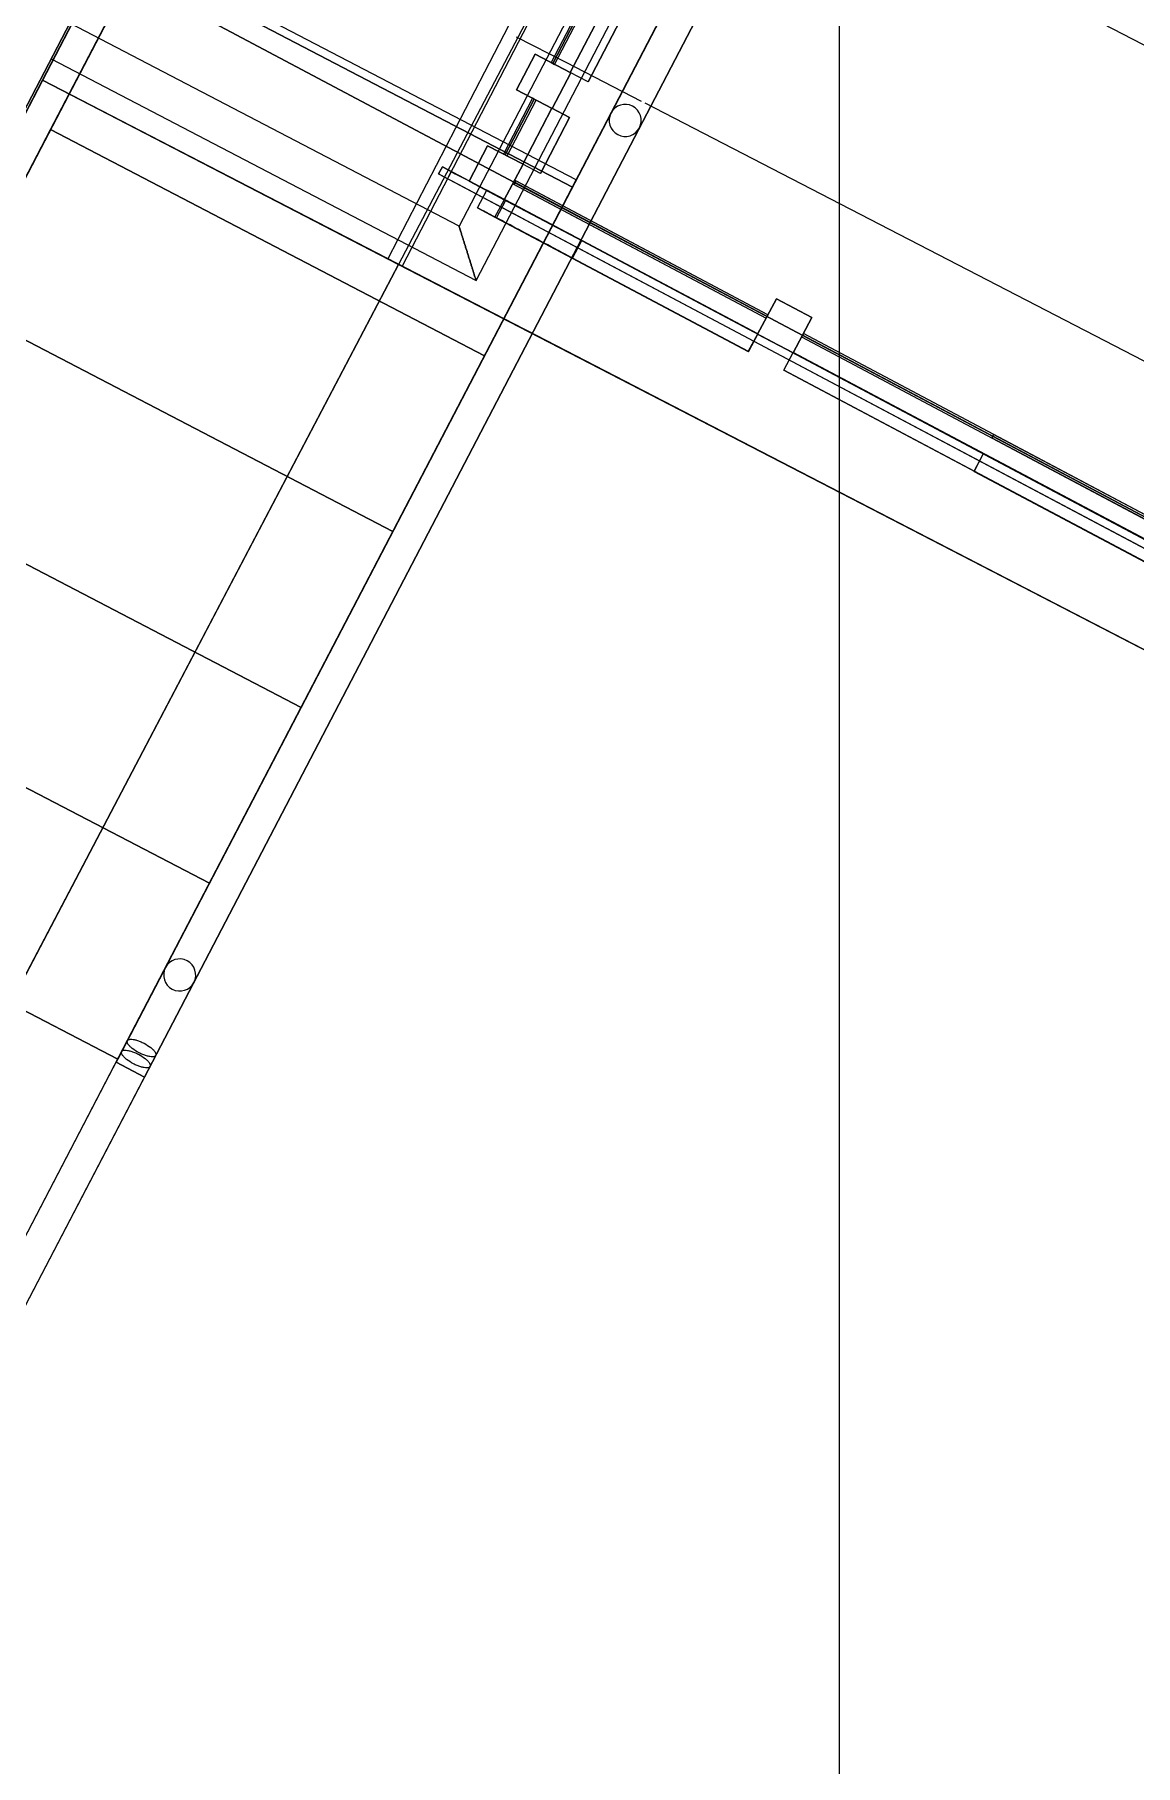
# Model space of a CAD drawing. Header units: metres. Extents: x -207 to 292, y -187 to 169.
# Drawn here: x -51.26 to -49.889, y -124.724 to -122.567 of the extents above; entities that cross this region are included whole.
import ezdxf

# ---------------------------------------------------------------- set-up
doc = ezdxf.new("R2010")
doc.units = ezdxf.units.M
for name, color, linetype, lineweight in [('A-FLOR', 7, 'Continuous', 9), ('A-FLOR-HRAL', 7, 'Continuous', 9), ('A-GLAZ-CURT', 7, 'Continuous', 9), ('A-GLAZ-CWMG', 7, 'Continuous', 9), ('A-ROOF', 7, 'Continuous', 9), ('A-ROOF-PATT', 7, 'Continuous', 9), ('C-BLDG-PADS', 7, 'Continuous', 9), ('C-TOPO', 7, 'Continuous', 9), ('EQUIPOS PIS', 7, 'Continuous', 9), ('grilla', 7, 'Continuous', 9), ('I-WALL', 7, 'Continuous', 9), ('S-STRS', 7, 'Continuous', 9)]:
    doc.layers.add(name, color=color, linetype=linetype, lineweight=lineweight)
doc.layers.add('PR10-ARQ-PL-001-Emplazamiento-C-1_dwg', color=7, linetype='Continuous', lineweight=9, true_color=0x767676)

# ---------------------------------------------------------------- blocks, each defined once
blk = doc.blocks.new('FP_39-PLANTA EMPLAZAMIENTO ACTUALIZADO')
at = {"layer": 'A-ROOF'}
blk.add_line((-43.4337, -108.5643), (-50.8201, -122.8465), dxfattribs=at)
at = {"layer": 'A-ROOF-PATT', "color": 254, "true_color": 0xcbe5d8}
for p, q in [((-50.5982, -122.6019), (-50.6598, -122.5701)), ((-50.5042, -122.6505), (-50.5982, -122.6019))]:
    blk.add_line(p, q, dxfattribs=at)
blk = doc.blocks.new('Railing - Railing-2168040-PLANTA EMPLAZAMIENTO ACTUALIZADO')
at = {"layer": 'A-FLOR-HRAL'}
for p, q in [((-50.7104, -122.8732), (-47.7049, -117.1075)), ((-50.7104, -122.8732), (-47.7049, -117.1075)), ((-47.7723, -117.1287), (-50.7316, -122.8057)), ((-47.7723, -117.1287), (-50.7316, -122.8057)), ((-51.2166, -122.5529), (-51.2397, -122.5972)), ((-51.2166, -122.5529), (-51.2397, -122.5972)), ((-51.2166, -122.5529), (-51.2397, -122.5972)), ((-51.2166, -122.5529), (-51.2397, -122.5972)), ((-50.7316, -122.8057), (-51.2166, -122.5529)), ((-50.7316, -122.8057), (-51.2166, -122.5529)), ((-51.2397, -122.5972), (-50.7104, -122.8732)), ((-51.2397, -122.5972), (-50.7104, -122.8732))]:
    blk.add_line(p, q, dxfattribs=at)
for points in [[(-50.7316, -122.8057), (-50.7316, -122.8057), (-50.7314, -122.8063), (-50.7308, -122.8082), (-50.7302, -122.8102), (-50.7295, -122.8122), (-50.7289, -122.8141), (-50.7283, -122.8161), (-50.7274, -122.8189), (-50.7265, -122.8219), (-50.7257, -122.8245), (-50.725, -122.8266), (-50.7244, -122.8286), (-50.7237, -122.8307), (-50.723, -122.8329), (-50.7223, -122.8351), (-50.7216, -122.8373), (-50.721, -122.8395), (-50.7203, -122.8417), (-50.7196, -122.8439), (-50.7189, -122.8461), (-50.7182, -122.8482), (-50.7176, -122.8503), (-50.7169, -122.8524), (-50.7163, -122.8544), (-50.7157, -122.8563), (-50.7151, -122.8582), (-50.7143, -122.8606), (-50.7136, -122.8628), (-50.713, -122.8648), (-50.7124, -122.8667), (-50.7117, -122.8688), (-50.7111, -122.8707), (-50.7105, -122.8726), (-50.7104, -122.8732), (-50.7104, -122.8732)], [(-50.7104, -122.8732), (-50.7104, -122.8732), (-50.7105, -122.8726), (-50.7111, -122.8707), (-50.7117, -122.8688), (-50.7124, -122.8667), (-50.713, -122.8648), (-50.7136, -122.8628), (-50.7145, -122.8601), (-50.7155, -122.857), (-50.7163, -122.8544), (-50.7169, -122.8524), (-50.7176, -122.8503), (-50.7182, -122.8482), (-50.7189, -122.8461), (-50.7196, -122.8439), (-50.7203, -122.8417), (-50.721, -122.8395), (-50.7216, -122.8373), (-50.7223, -122.8351), (-50.723, -122.8329), (-50.7237, -122.8307), (-50.7244, -122.8286), (-50.725, -122.8266), (-50.7257, -122.8245), (-50.7263, -122.8226), (-50.7269, -122.8207), (-50.7276, -122.8183), (-50.7283, -122.8161), (-50.7289, -122.8141), (-50.7295, -122.8122), (-50.7302, -122.8102), (-50.7308, -122.8082), (-50.7314, -122.8063), (-50.7316, -122.8057), (-50.7316, -122.8057)], [(-50.7316, -122.8057), (-50.7316, -122.8057), (-50.7314, -122.8063), (-50.7308, -122.8082), (-50.7302, -122.8102), (-50.7295, -122.8122), (-50.7289, -122.8141), (-50.7283, -122.8161), (-50.7274, -122.8189), (-50.7265, -122.8219), (-50.7257, -122.8245), (-50.725, -122.8266), (-50.7244, -122.8286), (-50.7237, -122.8307), (-50.723, -122.8329), (-50.7223, -122.8351), (-50.7216, -122.8373), (-50.721, -122.8395), (-50.7203, -122.8417), (-50.7196, -122.8439), (-50.7189, -122.8461), (-50.7182, -122.8482), (-50.7176, -122.8503), (-50.7169, -122.8524), (-50.7163, -122.8544), (-50.7157, -122.8563), (-50.7151, -122.8582), (-50.7143, -122.8606), (-50.7136, -122.8628), (-50.713, -122.8648), (-50.7124, -122.8667), (-50.7117, -122.8688), (-50.7111, -122.8707), (-50.7105, -122.8726), (-50.7104, -122.8732), (-50.7104, -122.8732)], [(-50.7104, -122.8732), (-50.7104, -122.8732), (-50.7105, -122.8726), (-50.7111, -122.8707), (-50.7117, -122.8688), (-50.7124, -122.8667), (-50.713, -122.8648), (-50.7136, -122.8628), (-50.7145, -122.8601), (-50.7155, -122.857), (-50.7163, -122.8544), (-50.7169, -122.8524), (-50.7176, -122.8503), (-50.7182, -122.8482), (-50.7189, -122.8461), (-50.7196, -122.8439), (-50.7203, -122.8417), (-50.721, -122.8395), (-50.7216, -122.8373), (-50.7223, -122.8351), (-50.723, -122.8329), (-50.7237, -122.8307), (-50.7244, -122.8286), (-50.725, -122.8266), (-50.7257, -122.8245), (-50.7263, -122.8226), (-50.7269, -122.8207), (-50.7276, -122.8183), (-50.7283, -122.8161), (-50.7289, -122.8141), (-50.7295, -122.8122), (-50.7302, -122.8102), (-50.7308, -122.8082), (-50.7314, -122.8063), (-50.7316, -122.8057), (-50.7316, -122.8057)]]:
    blk.add_open_spline(points, degree=3, knots=[0, 0, 0, 0, 0.083333, 0.125, 0.166667, 0.208333, 0.229167, 0.25, 0.291667, 0.333333, 0.354167, 0.375, 0.395833, 0.416667, 0.4375, 0.458333, 0.479167, 0.5, 0.520833, 0.541667, 0.5625, 0.583333, 0.604167, 0.625, 0.645833, 0.666667, 0.6875, 0.708333, 0.75, 0.770833, 0.791667, 0.833333, 0.875, 0.916667, 1, 1, 1, 1], dxfattribs=at)
blk = doc.blocks.new('Stairs 7 - Stairs 5-2174891-PLANTA EMPLAZAMIENTO ACTUALIZADO')
at = {"layer": 'S-STRS'}
for p, q in [((-51.8931, -123.4647), (-50.7705, -121.3112)), ((-50.7705, -121.3112), (-51.8931, -123.4647)), ((-51.8576, -123.4832), (-50.735, -121.3297)), ((-50.735, -121.3297), (-51.8576, -123.4832)), ((-51.317, -123.765), (-50.1944, -121.6115)), ((-50.1944, -121.6115), (-51.317, -123.765)), ((-51.2815, -123.7835), (-50.159, -121.63)), ((-50.159, -121.63), (-51.2815, -123.7835)), ((-51.3987, -122.6029), (-51.2845, -122.3837)), ((-51.2845, -122.3837), (-51.3987, -122.6029)), ((-50.7485, -122.6744), (-51.2891, -122.3926)), ((-51.2891, -122.3926), (-50.7485, -122.6744)), ((-50.7439, -122.6656), (-51.2845, -122.3837)), ((-50.7439, -122.6656), (-51.2845, -122.3837)), ((-50.7485, -122.6744), (-50.6343, -122.4553)), ((-50.6343, -122.4553), (-50.7485, -122.6744)), ((-51.513, -122.822), (-51.3987, -122.6029)), ((-51.3987, -122.6029), (-51.513, -122.822)), ((-50.8581, -122.8847), (-51.3987, -122.6029)), ((-51.3987, -122.6029), (-50.8581, -122.8847)), ((-50.8581, -122.8847), (-51.3987, -122.6029)), ((-50.8581, -122.8847), (-51.3987, -122.6029)), ((-50.8581, -122.8847), (-50.7439, -122.6656)), ((-50.7439, -122.6656), (-50.8581, -122.8847)), ((-50.9723, -123.1038), (-51.513, -122.822)), ((-51.513, -122.822), (-50.9723, -123.1038)), ((-50.9723, -123.1038), (-51.513, -122.822)), ((-50.9723, -123.1038), (-51.513, -122.822)), ((-50.9723, -123.1038), (-50.8581, -122.8847)), ((-50.8581, -122.8847), (-50.9723, -123.1038)), ((-51.0866, -123.3229), (-51.6272, -123.0411)), ((-51.6272, -123.0411), (-51.0866, -123.3229)), ((-51.0866, -123.3229), (-51.6272, -123.0411)), ((-51.0866, -123.3229), (-51.6272, -123.0411)), ((-51.0866, -123.3229), (-50.9723, -123.1038)), ((-50.9723, -123.1038), (-51.0866, -123.3229)), ((-51.2008, -123.5421), (-51.7414, -123.2603)), ((-51.7414, -123.2603), (-51.2008, -123.5421)), ((-51.2008, -123.5421), (-51.7414, -123.2603)), ((-51.2008, -123.5421), (-51.7414, -123.2603)), ((-51.2008, -123.5421), (-51.0866, -123.3229)), ((-51.0866, -123.3229), (-51.2008, -123.5421)), ((-51.315, -123.7612), (-51.8556, -123.4794)), ((-51.8556, -123.4794), (-51.315, -123.7612)), ((-51.315, -123.7612), (-51.2008, -123.5421)), ((-51.2008, -123.5421), (-51.315, -123.7612)), ((-51.2815, -123.7835), (-51.317, -123.765)), ((-51.317, -123.765), (-51.2815, -123.7835))]:
    blk.add_line(p, q, dxfattribs=at)
blk = doc.blocks.new('Railings 11 - Railings 8-2174983-PLANTA EMPLAZAMIENTO ACTUALIZADO')
at = {"layer": 'A-FLOR-HRAL'}
for p, q in [((-49.9514, -121.5311), (-51.1449, -123.8206)), ((-51.1094, -123.8391), (-49.9159, -121.5496)), ((-50.0718, -121.7621), (-51.152, -123.8343)), ((-51.1165, -123.8528), (-50.0363, -121.7806)), ((-51.1449, -123.8206), (-51.4113, -124.3317)), ((-51.152, -123.8343), (-51.4016, -124.3131)), ((-51.3758, -124.3502), (-51.1094, -123.8391)), ((-51.3661, -124.3316), (-51.1165, -123.8528))]:
    blk.add_line(p, q, dxfattribs=at)
for centre, start, end in [((-50.5246, -122.6739), 62.4684, 242.4684), ((-50.5246, -122.6739), 62.4684, 242.4684), ((-50.5246, -122.6739), 242.4684, 62.4684), ((-50.5246, -122.6739), 242.4684, 62.4684), ((-51.0796, -123.7388), 62.4684, 242.4684), ((-51.0796, -123.7388), 62.4684, 242.4684), ((-51.0796, -123.7388), 242.4684, 62.4684), ((-51.0796, -123.7388), 242.4684, 62.4684)]:
    blk.add_arc(centre, 0.02, start, end, dxfattribs=at)
for points in [[(-51.1302, -123.8358), (-51.1333, -123.8342), (-51.1377, -123.8313), (-51.142, -123.8275), (-51.1442, -123.8248), (-51.1453, -123.8224), (-51.1451, -123.8205), (-51.1436, -123.8193), (-51.1411, -123.8188), (-51.1376, -123.819), (-51.1334, -123.82), (-51.1287, -123.8216), (-51.1256, -123.8231), (-51.124, -123.8239)], [(-51.1373, -123.8494), (-51.1404, -123.8478), (-51.1448, -123.845), (-51.1491, -123.8411), (-51.1513, -123.8384), (-51.1524, -123.836), (-51.1522, -123.8342), (-51.1508, -123.8329), (-51.1482, -123.8324), (-51.1447, -123.8327), (-51.1405, -123.8336), (-51.1359, -123.8353), (-51.1327, -123.8368), (-51.1311, -123.8376)], [(-51.1311, -123.8376), (-51.1281, -123.8392), (-51.1236, -123.842), (-51.1193, -123.8459), (-51.1171, -123.8486), (-51.1161, -123.851), (-51.1163, -123.8529), (-51.1177, -123.8541), (-51.1203, -123.8546), (-51.1238, -123.8544), (-51.128, -123.8534), (-51.1326, -123.8517), (-51.1358, -123.8503), (-51.1373, -123.8494)], [(-51.124, -123.8239), (-51.1209, -123.8255), (-51.1165, -123.8284), (-51.1122, -123.8322), (-51.11, -123.835), (-51.109, -123.8373), (-51.1092, -123.8392), (-51.1106, -123.8404), (-51.1132, -123.841), (-51.1167, -123.8407), (-51.1209, -123.8397), (-51.1255, -123.8381), (-51.1287, -123.8366), (-51.1302, -123.8358)]]:
    blk.add_open_spline(points, degree=3, knots=[0, 0, 0, 0, 0.166667, 0.25, 0.333333, 0.416667, 0.5, 0.583333, 0.666667, 0.75, 0.833333, 0.916667, 1, 1, 1, 1], dxfattribs=at)
blk = doc.blocks.new('Railings 12 - Railings 8-2175014-PLANTA EMPLAZAMIENTO ACTUALIZADO')
at = {"layer": 'A-FLOR-HRAL'}
for p, q in [((-50.5275, -121.2308), (-51.7209, -123.5203)), ((-51.6855, -123.5388), (-50.492, -121.2493)), ((-50.6479, -121.4618), (-51.7281, -123.534)), ((-51.6926, -123.5525), (-50.6124, -121.4803))]:
    blk.add_line(p, q, dxfattribs=at)
blk = doc.blocks.new('Quad Corner Mullion - 50x50 mm-2220551-PLANTA EMPLAZAMIENTO ACTUALIZADO')
at = {"layer": 'A-GLAZ-CWMG'}
for p, q in [((0.0252, 0.0246), (-0.0248, 0.025)), ((-0.0248, 0.025), (-0.0248, -0.025)), ((0.0248, -0.025), (0.0252, 0.0246)), ((-0.0248, -0.025), (0.0248, -0.025))]:
    blk.add_line(p, q, dxfattribs=at)
blk = doc.blocks.new('Quad Corner Mullion - 50x50 mm-2220671-PLANTA EMPLAZAMIENTO ACTUALIZADO')
at = {"layer": 'A-GLAZ-CWMG'}
for p, q in [((-0.0248, -0.025), (-0.0248, 0.025)), ((-0.0248, 0.025), (0.0252, 0.0246)), ((0.0252, 0.0246), (0.0248, -0.025)), ((0.0248, -0.025), (-0.0248, -0.025))]:
    blk.add_line(p, q, dxfattribs=at)
blk = doc.blocks.new('Circular Mullion - 5mm-2218549-PLANTA EMPLAZAMIENTO ACTUALIZADO')
at = {"layer": 'A-GLAZ-CWMG'}
for p, q in [((-40.8151, -115.6543), (-41.2606, -116.4934)), ((-41.2584, -116.4946), (-40.8129, -115.6555)), ((-40.8129, -115.6555), (-41.2584, -116.4946)), ((-41.2562, -116.4958), (-40.8107, -115.6567)), ((-40.8129, -115.6555), (-40.8151, -115.6543)), ((-40.8107, -115.6567), (-40.8129, -115.6555)), ((-41.2606, -116.4934), (-41.2584, -116.4946)), ((-41.2584, -116.4946), (-41.2562, -116.4958))]:
    blk.add_line(p, q, dxfattribs=at)
blk = doc.blocks.new('Circular Mullion - 5mm-2221318-PLANTA EMPLAZAMIENTO ACTUALIZADO')
at = {"layer": 'A-GLAZ-CWMG'}
for p, q in [((-50.6635, -122.7506), (-50.6647, -122.7528)), ((-50.6647, -122.7528), (-50.3491, -122.9204)), ((-50.6623, -122.7484), (-50.6635, -122.7506)), ((-50.6635, -122.7506), (-50.3479, -122.9182)), ((-50.3479, -122.9182), (-50.6635, -122.7506)), ((-50.3467, -122.916), (-50.6623, -122.7484)), ((-50.3491, -122.9204), (-50.3479, -122.9182)), ((-50.3479, -122.9182), (-50.3467, -122.916))]:
    blk.add_line(p, q, dxfattribs=at)
blk = doc.blocks.new('Circular Mullion - 5mm-2221319-PLANTA EMPLAZAMIENTO ACTUALIZADO')
at = {"layer": 'A-GLAZ-CWMG'}
for p, q in [((-50.6619, -122.7515), (-50.6631, -122.7537)), ((-50.6631, -122.7537), (-50.3491, -122.9204)), ((-50.6607, -122.7493), (-50.6619, -122.7515)), ((-50.6619, -122.7515), (-50.3479, -122.9182)), ((-50.3479, -122.9182), (-50.6619, -122.7515)), ((-50.3467, -122.916), (-50.6607, -122.7493)), ((-50.3491, -122.9204), (-50.3479, -122.9182)), ((-50.3479, -122.9182), (-50.3467, -122.916))]:
    blk.add_line(p, q, dxfattribs=at)
blk = doc.blocks.new('Circular Mullion - 5mm-2221321-PLANTA EMPLAZAMIENTO ACTUALIZADO')
at = {"layer": 'A-GLAZ-CWMG'}
for p, q in [((-50.0656, -123.0652), (-50.0668, -123.0674)), ((-49.4635, -123.3849), (-50.0656, -123.0652)), ((-50.0668, -123.0674), (-50.0679, -123.0696)), ((-50.0679, -123.0696), (-49.4658, -123.3893)), ((-50.0668, -123.0674), (-49.4647, -123.3871)), ((-49.4647, -123.3871), (-50.0668, -123.0674)), ((-49.4658, -123.3893), (-49.4647, -123.3871)), ((-49.4647, -123.3871), (-49.4635, -123.3849))]:
    blk.add_line(p, q, dxfattribs=at)
blk = doc.blocks.new('Rectangular Mullion - 50 x 50 mm-2216179-PLANTA EMPLAZAMIENTO ACTUALIZADO')
at = {"layer": 'A-GLAZ-CWMG'}
for p, q in [((0.025, 0.025), (-0.025, 0.025)), ((-0.025, 0.025), (-0.025, -0.025)), ((0.025, -0.025), (0.025, 0.025)), ((-0.025, -0.025), (0.025, -0.025))]:
    blk.add_line(p, q, dxfattribs=at)
blk = doc.blocks.new('Rectangular Mullion - 50 x 50 mm-2221326-PLANTA EMPLAZAMIENTO ACTUALIZADO')
at = {"layer": 'A-GLAZ-CWMG'}
for p, q in [((-0.025, -0.025), (-0.025, 0.025)), ((-0.025, 0.025), (0.025, 0.025)), ((0.025, 0.025), (0.025, -0.025)), ((0.025, -0.025), (-0.025, -0.025))]:
    blk.add_line(p, q, dxfattribs=at)
blk = doc.blocks.new('Circular Mullion - 5mm-2221332-PLANTA EMPLAZAMIENTO ACTUALIZADO')
at = {"layer": 'A-GLAZ-CWMG'}
for p, q in [((-50.64, -122.6462), (-50.6762, -122.7158)), ((-50.674, -122.717), (-50.6378, -122.6473)), ((-50.6378, -122.6473), (-50.674, -122.717)), ((-50.6717, -122.7182), (-50.6355, -122.6485)), ((-50.6378, -122.6473), (-50.64, -122.6462)), ((-50.6355, -122.6485), (-50.6378, -122.6473)), ((-50.6762, -122.7158), (-50.674, -122.717)), ((-50.674, -122.717), (-50.6717, -122.7182))]:
    blk.add_line(p, q, dxfattribs=at)
blk = doc.blocks.new('Rectangular Mullion - 50 x 50 mm-2220745-PLANTA EMPLAZAMIENTO ACTUALIZADO')
at = {"layer": 'A-GLAZ-CWMG'}
for p, q in [((-0.025, -0.025), (-0.025, 0.025)), ((-0.025, 0.025), (0.025, 0.025)), ((0.025, 0.025), (0.025, -0.025)), ((0.025, -0.025), (-0.025, -0.025))]:
    blk.add_line(p, q, dxfattribs=at)
blk = doc.blocks.new('System Panel - Glazed-2221346-PLANTA EMPLAZAMIENTO ACTUALIZADO')
at = {"layer": 'A-GLAZ-CURT'}
for p, q in [((-0.475, 0.0495), (0.2067, 0.0495)), ((0.475, 0.0495), (-0.475, 0.0495)), ((-0.475, 0.0245), (-0.475, 0.0495)), ((-0.475, 0.0495), (-0.475, 0.0245)), ((0.2067, 0.0495), (0.475, 0.0495)), ((0.2067, 0.0495), (0.2067, 0.0245)), ((0.475, 0.0495), (0.475, 0.0245)), ((0.475, 0.0495), (0.475, 0.0245)), ((-0.475, 0.0245), (0.475, 0.0245)), ((0.2067, 0.0245), (-0.475, 0.0245)), ((0.475, 0.0245), (0.2067, 0.0245))]:
    blk.add_line(p, q, dxfattribs=at)
blk = doc.blocks.new('System Panel - Glazed-2221347-PLANTA EMPLAZAMIENTO ACTUALIZADO')
at = {"layer": 'A-GLAZ-CURT'}
for p, q in [((-0.3408, 0.0495), (0.3408, 0.0495)), ((0.3408, 0.0495), (-0.3408, 0.0495)), ((-0.3408, 0.0245), (-0.3408, 0.0495)), ((-0.3408, 0.0495), (-0.3408, 0.0245)), ((0.3408, 0.0495), (0.3408, 0.0245)), ((-0.3408, 0.0245), (0.3408, 0.0245)), ((0.3408, 0.0245), (-0.3408, 0.0245))]:
    blk.add_line(p, q, dxfattribs=at)
blk = doc.blocks.new('System Panel - Glazed-2221348-PLANTA EMPLAZAMIENTO ACTUALIZADO')
at = {"layer": 'A-GLAZ-CURT'}
for p, q in [((-0.191, 0.0495), (0.1644, 0.0495)), ((0.1663, 0.0495), (-0.191, 0.0495)), ((-0.191, 0.0245), (-0.191, 0.0495)), ((-0.191, 0.0495), (-0.191, 0.0245)), ((0.1644, 0.0495), (0.1644, 0.0245)), ((0.191, 0.0495), (0.1663, 0.0495)), ((0.1663, 0.0495), (0.1663, 0.0245)), ((0.1663, 0.0495), (0.1663, 0.0245)), ((0.191, 0.0495), (0.191, 0.0245)), ((-0.191, 0.0245), (0.1663, 0.0245)), ((0.1644, 0.0245), (-0.191, 0.0245)), ((0.1663, 0.0245), (0.191, 0.0245))]:
    blk.add_line(p, q, dxfattribs=at)
for points in [[(0.1644, 0.0495), (0.1693, 0.0495), (0.1785, 0.0495), (0.187, 0.0495), (0.191, 0.0495)], [(0.191, 0.0245), (0.187, 0.0245), (0.1785, 0.0245), (0.1693, 0.0245), (0.1644, 0.0245)]]:
    blk.add_open_spline(points, degree=3, dxfattribs=at)
blk = doc.blocks.new('System Panel - Glazed-2221349-PLANTA EMPLAZAMIENTO ACTUALIZADO')
at = {"layer": 'A-GLAZ-CURT'}
for p, q in [((-0.1777, 0.0495), (0.0703, 0.0495)), ((0.1777, 0.0495), (-0.1777, 0.0495)), ((-0.1777, 0.0245), (-0.1777, 0.0495)), ((-0.1777, 0.0495), (-0.1777, 0.0245)), ((0.0703, 0.0495), (0.0703, 0.0245)), ((0.1777, 0.0495), (0.1777, 0.0245)), ((-0.1777, 0.0245), (0.1777, 0.0245)), ((0.0703, 0.0245), (-0.1777, 0.0245))]:
    blk.add_line(p, q, dxfattribs=at)
for points in [[(0.0703, 0.0495), (0.0842, 0.0495), (0.1107, 0.0495), (0.1468, 0.0495), (0.1679, 0.0495), (0.1777, 0.0495)], [(0.1777, 0.0245), (0.1679, 0.0245), (0.1468, 0.0245), (0.1107, 0.0245), (0.0842, 0.0245), (0.0703, 0.0245)]]:
    blk.add_open_spline(points, degree=3, dxfattribs=at)
blk = doc.blocks.new('System Panel - Glazed-2220791-PLANTA EMPLAZAMIENTO ACTUALIZADO')
at = {"layer": 'A-GLAZ-CURT'}
for p, q in [((-0.475, 0.0495), (0.475, 0.0495)), ((0.475, 0.0495), (-0.475, 0.0495)), ((-0.475, 0.0245), (-0.475, 0.0495)), ((-0.475, 0.0495), (-0.475, 0.0245)), ((0.475, 0.0495), (0.475, 0.0245)), ((0.475, 0.0495), (0.475, 0.0245)), ((-0.475, 0.0245), (0.475, 0.0245)), ((0.475, 0.0245), (-0.475, 0.0245))]:
    blk.add_line(p, q, dxfattribs=at)
blk = doc.blocks.new('System Panel - Glazed-2221351-PLANTA EMPLAZAMIENTO ACTUALIZADO')
at = {"layer": 'A-GLAZ-CURT'}
for p, q in [((-0.0393, 0.0495), (0.0393, 0.0495)), ((0.0393, 0.0495), (-0.0393, 0.0495)), ((-0.0393, 0.0245), (-0.0393, 0.0495)), ((-0.0393, 0.0495), (-0.0393, 0.0245)), ((0.0393, 0.0495), (0.0393, 0.0245)), ((0.0393, 0.0495), (0.0393, 0.0245)), ((-0.0393, 0.0245), (0.0393, 0.0245)), ((0.0393, 0.0245), (-0.0393, 0.0245))]:
    blk.add_line(p, q, dxfattribs=at)
blk = doc.blocks.new('YADRAN_LASQUEMAS_ARQ_MO_003_ESTANQUE CABECERA_rvt-1-PLANTA EMPLAZAMIENTO ACTUALIZADO')
at = {"layer": 'A-ROOF-PATT', "true_color": 0x008040}
h = blk.add_hatch(dxfattribs=at)
h.set_pattern_fill('FP_31', color=116, style=0, pattern_type=2)
h.set_pattern_definition([(152.653, (-52.507, -103.883), (-0.1607824, -0.310884), [])])
h.paths.add_polyline_path([(-48.3135, -124.1428), (-40.9271, -109.8606), (-43.2607, -108.6538), (-50.6471, -122.9359)])
at = {"layer": 'A-FLOR'}
for p, q in [((-45.9175, -125.2703), (-51.5315, -122.2898)), ((-51.5315, -122.2898), (-45.9175, -125.2703))]:
    blk.add_line(p, q, dxfattribs=at)
at = {"layer": 'A-ROOF'}
for p, q in [((-43.4337, -108.5643), (-50.8201, -122.8465)), ((-43.4159, -108.5735), (-50.8023, -122.8557)), ((-50.8201, -122.8465), (-50.6471, -122.9359)), ((-50.8201, -122.8465), (-50.8023, -122.8557)), ((-50.6386, -122.9403), (-50.8023, -122.8557)), ((-48.3135, -124.1428), (-50.6471, -122.9359)), ((-50.6386, -122.9403), (-48.3136, -124.1428))]:
    blk.add_line(p, q, dxfattribs=at)
at = {"layer": 'I-WALL'}
for p, q in [((-50.757, -122.7406), (-50.7523, -122.7318)), ((-50.7523, -122.7318), (-50.757, -122.7406)), ((-50.757, -122.7406), (-45.7802, -125.3829)), ((-50.7458, -122.7465), (-50.757, -122.7406)), ((-50.7523, -122.7318), (-50.7413, -122.7376)), ((-45.7755, -125.374), (-50.7523, -122.7318)), ((-50.7413, -122.7376), (-50.7458, -122.7465)), ((-50.7458, -122.7465), (-50.7413, -122.7376)), ((-50.5784, -122.8241), (-48.2664, -124.0516)), ((-48.271, -124.0604), (-50.583, -122.833))]:
    blk.add_line(p, q, dxfattribs=at)
at = {"layer": 'I-WALL', "flags": 128}
for points in [[(-50.7413, -122.7376), (-50.7363, -122.7403), (-50.7215, -122.7481), (-50.6975, -122.7609), (-50.6649, -122.7782), (-50.6248, -122.7995), (-50.5784, -122.8241)], [(-50.583, -122.833), (-50.6294, -122.8084), (-50.6695, -122.7871), (-50.7021, -122.7698), (-50.7261, -122.757), (-50.7409, -122.7492), (-50.7458, -122.7465)]]:
    blk.add_lwpolyline(points, dxfattribs=at)
at = {"layer": 'A-FLOR-HRAL', "lineweight": 9}
for name in ['Railing - Railing-2168040-PLANTA EMPLAZAMIENTO ACTUALIZADO', 'Railings 12 - Railings 8-2175014-PLANTA EMPLAZAMIENTO ACTUALIZADO', 'Railings 11 - Railings 8-2174983-PLANTA EMPLAZAMIENTO ACTUALIZADO']:
    blk.add_blockref(name, (0, 0), dxfattribs=at)
at = {"layer": 'A-GLAZ-CURT', "lineweight": 9}
for name, p, rotation in [('System Panel - Glazed-2220791-PLANTA EMPLAZAMIENTO ACTUALIZADO', (-50.3957, -122.1815), 242.5386953833956), ('System Panel - Glazed-2221351-PLANTA EMPLAZAMIENTO ACTUALIZADO', (-50.6559, -122.6822), 242.5386953833956), ('System Panel - Glazed-2221348-PLANTA EMPLAZAMIENTO ACTUALIZADO', (-50.5167, -122.8286), 152.0354818086453), ('System Panel - Glazed-2221349-PLANTA EMPLAZAMIENTO ACTUALIZADO', (-50.5049, -122.8348), 152.0354818086453), ('System Panel - Glazed-2221346-PLANTA EMPLAZAMIENTO ACTUALIZADO', (-49.8842, -123.1643), 152.0354818086453), ('System Panel - Glazed-2221347-PLANTA EMPLAZAMIENTO ACTUALIZADO', (-49.7657, -123.2273), 152.0354818086453)]:
    blk.add_blockref(name, p, dxfattribs=dict(at, rotation=rotation))
at = {"layer": 'A-GLAZ-CWMG', "lineweight": 9}
for p, rotation in [((-10.381, -5.7505), 0.5032135747500938), ((-10.381, -5.7505), 0.5032135747500938), ((-10.381, -5.7505), 0.5032135747500938), ((-10.381, -5.7505), 0.5032135747500938), ((-10.381, -5.7505), 0.5032135747500938), ((-10.381, -5.7505), 0.5032135747500938), ((-10.381, -5.7505), 0.5032135747500938), ((-10.381, -5.7505), 0.5032135747500938), ((66.1908, -164.2), 269.9999999999995), ((66.1908, -164.2), 269.9999999999995), ((66.1908, -164.2), 269.9999999999995), ((66.1908, -164.2), 269.9999999999995), ((66.1908, -164.2), 269.9999999999995), ((66.1908, -164.2), 269.9999999999995), ((66.1908, -164.2), 269.9999999999995), ((66.1908, -164.2), 269.9999999999995), ((66.1908, -164.2), 269.9999999999995)]:
    blk.add_blockref('Circular Mullion - 5mm-2218549-PLANTA EMPLAZAMIENTO ACTUALIZADO', p, dxfattribs=dict(at, rotation=rotation))
at = {"layer": 'A-GLAZ-CWMG', "lineweight": 9, "extrusion": (0, 0, -1)}
for name, p, rotation in [('Rectangular Mullion - 50 x 50 mm-2216179-PLANTA EMPLAZAMIENTO ACTUALIZADO', (50.6262, -122.6252), 297.4613046166044), ('Rectangular Mullion - 50 x 50 mm-2220745-PLANTA EMPLAZAMIENTO ACTUALIZADO', (50.6262, -122.6252), 297.4613046166044), ('Quad Corner Mullion - 50x50 mm-2220551-PLANTA EMPLAZAMIENTO ACTUALIZADO', (50.6854, -122.739), 27.96451819135468), ('Quad Corner Mullion - 50x50 mm-2220671-PLANTA EMPLAZAMIENTO ACTUALIZADO', (50.6854, -122.739), 27.96451819135468), ('Rectangular Mullion - 50 x 50 mm-2216179-PLANTA EMPLAZAMIENTO ACTUALIZADO', (50.3258, -122.9299), 27.96451819135468), ('Rectangular Mullion - 50 x 50 mm-2221326-PLANTA EMPLAZAMIENTO ACTUALIZADO', (50.3258, -122.9299), 27.96451819135468)]:
    blk.add_blockref(name, p, dxfattribs=dict(at, rotation=rotation))
at = {"layer": 'A-GLAZ-CWMG', "lineweight": 9}
for name in ['Circular Mullion - 5mm-2221332-PLANTA EMPLAZAMIENTO ACTUALIZADO', 'Circular Mullion - 5mm-2221332-PLANTA EMPLAZAMIENTO ACTUALIZADO', 'Circular Mullion - 5mm-2221332-PLANTA EMPLAZAMIENTO ACTUALIZADO', 'Circular Mullion - 5mm-2221332-PLANTA EMPLAZAMIENTO ACTUALIZADO', 'Circular Mullion - 5mm-2221332-PLANTA EMPLAZAMIENTO ACTUALIZADO', 'Circular Mullion - 5mm-2221332-PLANTA EMPLAZAMIENTO ACTUALIZADO', 'Circular Mullion - 5mm-2221332-PLANTA EMPLAZAMIENTO ACTUALIZADO', 'Circular Mullion - 5mm-2221332-PLANTA EMPLAZAMIENTO ACTUALIZADO', 'Circular Mullion - 5mm-2221318-PLANTA EMPLAZAMIENTO ACTUALIZADO', 'Circular Mullion - 5mm-2221318-PLANTA EMPLAZAMIENTO ACTUALIZADO', 'Circular Mullion - 5mm-2221318-PLANTA EMPLAZAMIENTO ACTUALIZADO', 'Circular Mullion - 5mm-2221318-PLANTA EMPLAZAMIENTO ACTUALIZADO', 'Circular Mullion - 5mm-2221318-PLANTA EMPLAZAMIENTO ACTUALIZADO', 'Circular Mullion - 5mm-2221318-PLANTA EMPLAZAMIENTO ACTUALIZADO', 'Circular Mullion - 5mm-2221318-PLANTA EMPLAZAMIENTO ACTUALIZADO', 'Circular Mullion - 5mm-2221318-PLANTA EMPLAZAMIENTO ACTUALIZADO', 'Circular Mullion - 5mm-2221319-PLANTA EMPLAZAMIENTO ACTUALIZADO', 'Circular Mullion - 5mm-2221321-PLANTA EMPLAZAMIENTO ACTUALIZADO']:
    blk.add_blockref(name, (0, 0), dxfattribs=at)
at = {"layer": 'A-ROOF'}
blk.add_blockref('FP_39-PLANTA EMPLAZAMIENTO ACTUALIZADO', (0, 0), dxfattribs=at)
at = {"layer": 'S-STRS', "lineweight": 9}
blk.add_blockref('Stairs 7 - Stairs 5-2174891-PLANTA EMPLAZAMIENTO ACTUALIZADO', (0.1582, -0.0825), dxfattribs=at)
blk = doc.blocks.new('PR10-ARQ-PL-001-Emplazamiento-C-1_dwg-674643-PLANTA EMPLAZAMIENTO ACTUALIZADO')
at = {"lineweight": 9, "true_color": 0x0000ff}
h = blk.add_hatch(dxfattribs=at)
h.set_pattern_fill('FP_4', color=5, style=0, pattern_type=2)
h.set_pattern_definition([(45, (0, 0), (-0.2245064, 0.2245064), [])])
h.paths.add_polyline_path([(-53.8168, -136.9334), (-51.1945, -131.9029), (-52.521, -131.2354), (-51.2911, -128.657), (-53.7658, -127.4636), (-47.7694, -115.9256), (-49.3712, -115.0845), (-48.2318, -112.8217), (-60.8341, -106.2047), (-61.9735, -108.4675), (-63.2229, -107.8115), (-67.3105, -115.9296), (-67.198, -115.9878), (-71.3128, -123.8816), (-68.5743, -125.3091), (-70.1859, -128.4007), (-58.3025, -134.5952)])
at = {"lineweight": 9, "flags": 128}
blk.add_lwpolyline([(-53.7637, -127.4596), (-47.7694, -115.9256), (-48.4721, -115.5567)], dxfattribs=at)
at = {"layer": 'C-BLDG-PADS'}
for p, q in [((-50.8201, -122.8465), (-51.2505, -122.6239)), ((-45.8244, -125.4301), (-50.8148, -122.8492))]:
    blk.add_line(p, q, dxfattribs=at)
at = {"layer": 'C-BLDG-PADS', "flags": 128}
blk.add_lwpolyline([(-43.4337, -108.5643), (-43.8356, -108.3564), (-53.7637, -127.4596)], dxfattribs=at)
at = {"layer": 'C-TOPO'}
blk.add_line((-45.8244, -125.4301), (-50.8148, -122.8492), dxfattribs=at)
at = {"layer": 'C-TOPO', "flags": 128}
for points in [[(-43.4337, -108.5643), (-43.8356, -108.3564), (-45.268, -111.1126), (-45.4795, -111.5195), (-46.7671, -113.997), (-46.9635, -114.3749), (-48.7128, -117.7408), (-49.3153, -118.9001), (-50.9358, -122.0182), (-51.2505, -122.6239), (-51.9307, -123.9327), (-51.2505, -122.6239), (-51.9307, -123.9327), (-51.2505, -122.6239), (-43.8356, -108.3564), (-43.4337, -108.5643)], [(-50.8201, -122.8465), (-51.2505, -122.6239), (-50.9358, -122.0182), (-51.2505, -122.6239), (-50.9358, -122.0182), (-49.3153, -118.9001), (-48.7128, -117.7408), (-46.9635, -114.3749), (-46.7671, -113.997), (-45.4795, -111.5195), (-45.268, -111.1126), (-43.8356, -108.3564), (-43.4337, -108.5643)], [(-53.7637, -127.4596), (-50.9358, -122.0182), (-66.3655, -114.3906), (-71.3128, -123.8816)], [(-50.8201, -122.8465), (-51.2505, -122.6239), (-51.9307, -123.9327), (-51.4883, -124.1509), (-50.807, -122.8533)], [(-53.7637, -127.4596), (-52.0275, -124.1189), (-51.9307, -123.9327), (-51.4883, -124.1509), (-50.807, -122.8533)], [(-50.7991, -122.8573), (-47.6243, -124.4993), (-46.1166, -125.279), (-45.8244, -125.4301)], [(-45.8244, -125.4301), (-46.1166, -125.279), (-47.6243, -124.4993), (-50.7991, -122.8573)], [(-50.7991, -122.8573), (-47.6243, -124.4993), (-46.1166, -125.279), (-45.8244, -125.4301)]]:
    blk.add_lwpolyline(points, dxfattribs=at)
for points in [[(-50.8201, -122.8465), (-51.2505, -122.6239), (-50.9358, -122.0182), (-51.2505, -122.6239)], [(-50.8201, -122.8465), (-51.2505, -122.6239)], [(-50.7991, -122.8573), (-47.6243, -124.4993), (-46.1166, -125.279), (-47.6243, -124.4993)]]:
    blk.add_lwpolyline(points, close=True, dxfattribs=at)
at = {"layer": 'EQUIPOS PIS'}
blk.add_line((-50.4594, -122.1912), (-50.807, -122.8533), dxfattribs=at)
at = {"layer": 'EQUIPOS PIS', "flags": 128}
blk.add_lwpolyline([(-50.807, -122.8533), (-51.4883, -124.1509), (-54.519, -122.6562), (-57.4939, -128.3215), (-67.2175, -123.2155), (-65.1907, -119.3558), (-67.2268, -118.2866), (-66.2712, -116.4669), (-67.3105, -115.9296), (-63.2229, -107.8115), (-61.9395, -108.4853)], dxfattribs=at)
at = {"layer": 'grilla'}
for p, q in [((-50.258, -122.07), (-50.258, -123.1372)), ((-50.258, -123.1372), (-50.258, -186.7368))]:
    blk.add_line(p, q, dxfattribs=at)

msp = doc.modelspace()

# ---------------------------------------------------------------- linework, layer by layer
at = {"layer": 'C-BLDG-PADS'}
for p, q in [((-53.7696, -127.4709), (-43.8356, -108.3564)), ((-45.8219, -125.4314), (-51.2505, -122.6239))]:
    msp.add_line(p, q, dxfattribs=at)
at = {"layer": 'C-TOPO'}
for p, q in [((-43.8356, -108.3564), (-51.2505, -122.6239)), ((-53.7696, -127.4709), (-50.9358, -122.0182)), ((-50.9358, -122.0182), (-51.2505, -122.6239)), ((-50.9358, -122.0182), (-51.2505, -122.6239)), ((-50.9358, -122.0182), (-51.2505, -122.6239)), ((-50.9358, -122.0182), (-51.2505, -122.6239)), ((-50.9358, -122.0182), (-51.2505, -122.6239)), ((-50.9358, -122.0182), (-51.2505, -122.6239)), ((-51.9307, -123.9327), (-51.2505, -122.6239)), ((-51.9307, -123.9327), (-51.2505, -122.6239)), ((-51.9307, -123.9327), (-51.2505, -122.6239)), ((-51.9307, -123.9327), (-51.2505, -122.6239)), ((-51.9307, -123.9327), (-51.2505, -122.6239)), ((-50.807, -122.8533), (-51.2505, -122.6239)), ((-50.807, -122.8533), (-51.2505, -122.6239)), ((-50.807, -122.8533), (-51.2505, -122.6239)), ((-51.2505, -122.6239), (-50.807, -122.8533)), ((-51.2505, -122.6239), (-50.807, -122.8533)), ((-45.8219, -125.4314), (-51.2505, -122.6239)), ((-51.4883, -124.1509), (-50.807, -122.8533)), ((-50.807, -122.8533), (-51.4883, -124.1509)), ((-47.6243, -124.4993), (-50.807, -122.8533)), ((-47.6243, -124.4993), (-50.807, -122.8533)), ((-47.6243, -124.4993), (-50.807, -122.8533)), ((-50.807, -122.8533), (-47.6243, -124.4993)), ((-50.807, -122.8533), (-47.6243, -124.4993))]:
    msp.add_line(p, q, dxfattribs=at)

# ---------------------------------------------------------------- block references
at = {"lineweight": 5}
msp.add_blockref('YADRAN_LASQUEMAS_ARQ_MO_003_ESTANQUE CABECERA_rvt-1-PLANTA EMPLAZAMIENTO ACTUALIZADO', (0, 0), dxfattribs=at)
at = {"layer": 'PR10-ARQ-PL-001-Emplazamiento-C-1_dwg', "color": 7}
msp.add_blockref('PR10-ARQ-PL-001-Emplazamiento-C-1_dwg-674643-PLANTA EMPLAZAMIENTO ACTUALIZADO', (0, 0), dxfattribs=at)

doc.saveas('drawing.dxf')
